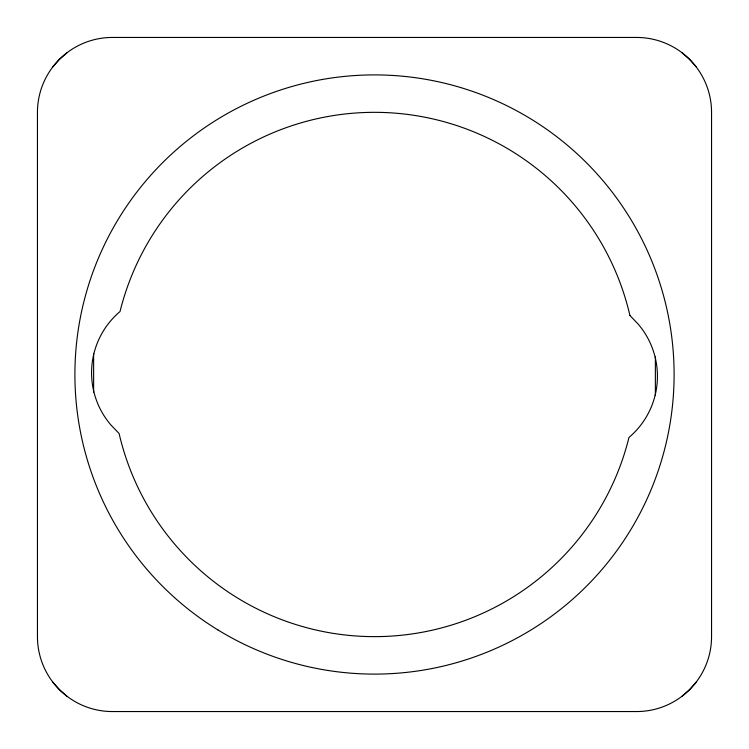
<?xml version="1.0" encoding="UTF-8"?>
<svg xmlns="http://www.w3.org/2000/svg" width="749" height="749" viewBox="0 0 749 749"><rect width="100%" height="100%" fill="white"/><g stroke="black" fill="none" stroke-linecap="round" stroke-linejoin="round"><path stroke-width="1.12" d="M52.926 66.755L59.386 59.386L66.755 52.926M696.074 682.245L689.614 689.614L682.245 696.074M682.245 52.926L689.614 59.386L696.074 66.755M66.755 696.074L59.386 689.614L52.926 682.245M629.918 315.479L637.905 323.811A80.115 80.115 0 0 1 628.982 437.444A262.141 262.141 0 0 1 119.1 433.512L111.095 425.189A80.115 80.115 0 0 1 120.018 311.556A262.141 262.141 0 0 1 629.918 315.498M655.375 356.945L655.375 395.566M93.625 353.434L93.625 392.055M636.65 37.45L112.35 37.45A74.9 74.9 0 0 0 37.45 112.35L37.45 636.65A74.9 74.9 0 0 0 112.35 711.55L636.65 711.55A74.9 74.9 0 0 0 711.55 636.65L711.55 112.35A74.9 74.9 0 0 0 636.65 37.45M217.875 629.9A299.6 299.6 0 0 0 673.997 382.439A299.6 299.6 0 0 0 231.628 111.161A299.6 299.6 0 0 0 217.875 629.9"/></g></svg>
